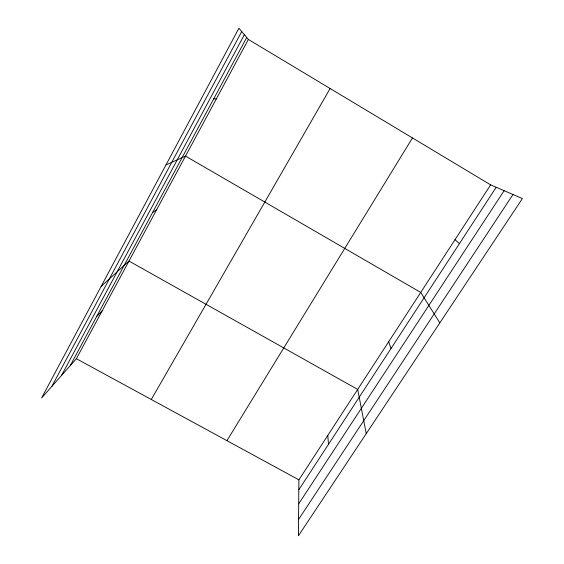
<?xml version="1.0" encoding="UTF-8"?>
<svg xmlns="http://www.w3.org/2000/svg" width="564" height="564" viewBox="0 0 564 564"><rect width="100%" height="100%" fill="white"/><g stroke="black" fill="none" stroke-linecap="round" stroke-linejoin="round"><path stroke-width="0.85" d="M490.638 184.865L298.906 479.851L298.405 535.8L522.384 198.556L490.638 184.865L248.371 39.445L238.924 28.2L41.616 397.958L76.387 358.704L248.371 39.445M51.81 386.453L241.73 31.542M61.504 375.504L244.374 34.686M70.225 365.655L246.729 37.485M151.293 399.488L330.116 88.513M226.932 440.667L412.467 137.94M298.814 489.799L496.207 187.262M298.687 503.856L504.124 190.681M298.546 519.451L512.993 194.509M96.67 316.496L102.218 310.75M101.196 286.308L128.987 261.061L357.689 389.414L366.255 433.631M152.541 212.6L156.736 209.554M165.985 164.899L185.521 156.115L420.73 292.427L439.821 322.869M213.756 98.785L216.329 98.926M76.387 358.704L298.906 479.851M455.021 239.672L459.441 243.606M388.645 341.784L391.056 348.425M327.79 435.408L328.481 444.34"/></g></svg>
